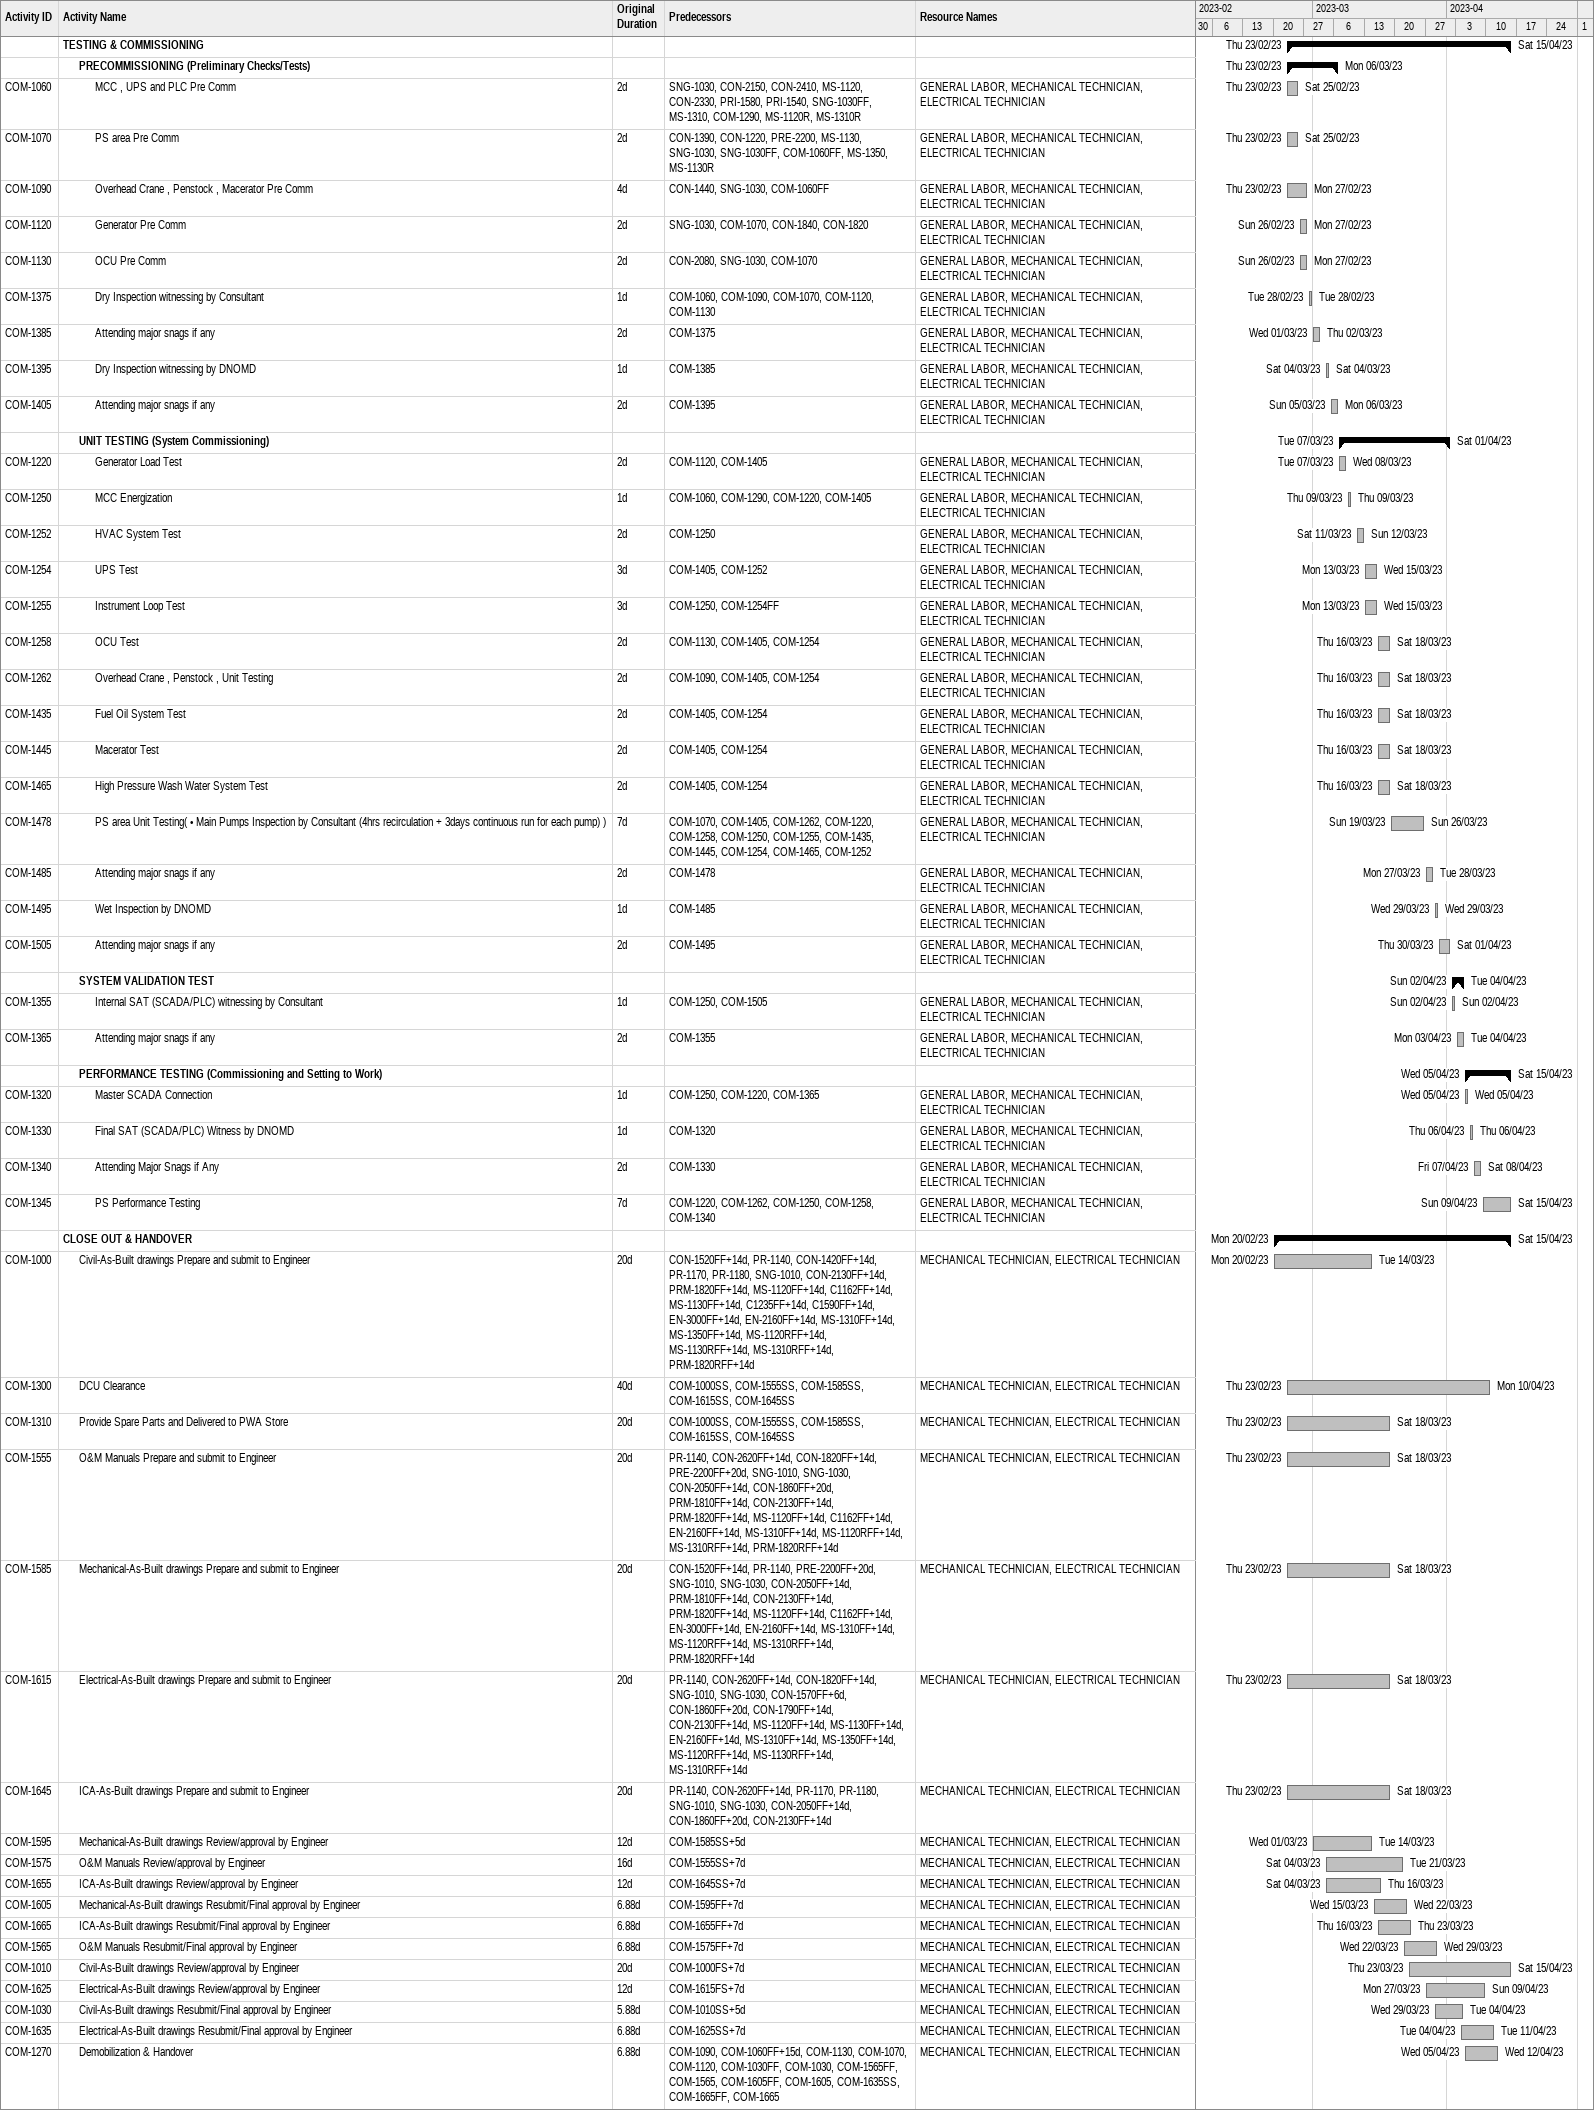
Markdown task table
| ID | Level | Task | Original duration | Start | Finish | Predecessors | Resources |
|---|---|---|---|---|---|---|---|
|  | 1 | **TESTING & COMMISSIONING** |  | 2023-02-23 | 2023-04-15 |  |  |
|  | 2 | **PRECOMMISSIONING (Preliminary Checks/Tests)** |  | 2023-02-23 | 2023-03-06 |  |  |
| COM-1060 | 3 | MCC , UPS and PLC Pre Comm | 2d | 2023-02-23 | 2023-02-25 | SNG-1030, CON-2150, CON-2410, MS-1120, CON-2330, PRI-1580, PRI-1540, SNG-1030FF, MS-1310, COM-1290, MS-1120R, MS-1310R | GENERAL LABOR, MECHANICAL TECHNICIAN, ELECTRICAL TECHNICIAN |
| COM-1070 | 3 | PS area Pre Comm | 2d | 2023-02-23 | 2023-02-25 | CON-1390, CON-1220, PRE-2200, MS-1130, SNG-1030, SNG-1030FF, COM-1060FF, MS-1350, MS-1130R | GENERAL LABOR, MECHANICAL TECHNICIAN, ELECTRICAL TECHNICIAN |
| COM-1090 | 3 | Overhead Crane , Penstock , Macerator Pre Comm | 4d | 2023-02-23 | 2023-02-27 | CON-1440, SNG-1030, COM-1060FF | GENERAL LABOR, MECHANICAL TECHNICIAN, ELECTRICAL TECHNICIAN |
| COM-1120 | 3 | Generator Pre Comm | 2d | 2023-02-26 | 2023-02-27 | SNG-1030, COM-1070, CON-1840, CON-1820 | GENERAL LABOR, MECHANICAL TECHNICIAN, ELECTRICAL TECHNICIAN |
| COM-1130 | 3 | OCU Pre Comm | 2d | 2023-02-26 | 2023-02-27 | CON-2080, SNG-1030, COM-1070 | GENERAL LABOR, MECHANICAL TECHNICIAN, ELECTRICAL TECHNICIAN |
| COM-1375 | 3 | Dry Inspection witnessing by Consultant | 1d | 2023-02-28 | 2023-02-28 | COM-1060, COM-1090, COM-1070, COM-1120, COM-1130 | GENERAL LABOR, MECHANICAL TECHNICIAN, ELECTRICAL TECHNICIAN |
| COM-1385 | 3 | Attending major snags if any | 2d | 2023-03-01 | 2023-03-02 | COM-1375 | GENERAL LABOR, MECHANICAL TECHNICIAN, ELECTRICAL TECHNICIAN |
| COM-1395 | 3 | Dry Inspection witnessing by DNOMD | 1d | 2023-03-04 | 2023-03-04 | COM-1385 | GENERAL LABOR, MECHANICAL TECHNICIAN, ELECTRICAL TECHNICIAN |
| COM-1405 | 3 | Attending major snags if any | 2d | 2023-03-05 | 2023-03-06 | COM-1395 | GENERAL LABOR, MECHANICAL TECHNICIAN, ELECTRICAL TECHNICIAN |
|  | 2 | **UNIT TESTING (System Commissioning)** |  | 2023-03-07 | 2023-04-01 |  |  |
| COM-1220 | 3 | Generator Load Test | 2d | 2023-03-07 | 2023-03-08 | COM-1120, COM-1405 | GENERAL LABOR, MECHANICAL TECHNICIAN, ELECTRICAL TECHNICIAN |
| COM-1250 | 3 | MCC Energization | 1d | 2023-03-09 | 2023-03-09 | COM-1060, COM-1290, COM-1220, COM-1405 | GENERAL LABOR, MECHANICAL TECHNICIAN, ELECTRICAL TECHNICIAN |
| COM-1252 | 3 | HVAC System Test | 2d | 2023-03-11 | 2023-03-12 | COM-1250 | GENERAL LABOR, MECHANICAL TECHNICIAN, ELECTRICAL TECHNICIAN |
| COM-1254 | 3 | UPS Test | 3d | 2023-03-13 | 2023-03-15 | COM-1405, COM-1252 | GENERAL LABOR, MECHANICAL TECHNICIAN, ELECTRICAL TECHNICIAN |
| COM-1255 | 3 | Instrument Loop Test | 3d | 2023-03-13 | 2023-03-15 | COM-1250, COM-1254FF | GENERAL LABOR, MECHANICAL TECHNICIAN, ELECTRICAL TECHNICIAN |
| COM-1258 | 3 | OCU Test | 2d | 2023-03-16 | 2023-03-18 | COM-1130, COM-1405, COM-1254 | GENERAL LABOR, MECHANICAL TECHNICIAN, ELECTRICAL TECHNICIAN |
| COM-1262 | 3 | Overhead Crane , Penstock , Unit Testing | 2d | 2023-03-16 | 2023-03-18 | COM-1090, COM-1405, COM-1254 | GENERAL LABOR, MECHANICAL TECHNICIAN, ELECTRICAL TECHNICIAN |
| COM-1435 | 3 | Fuel Oil System Test | 2d | 2023-03-16 | 2023-03-18 | COM-1405, COM-1254 | GENERAL LABOR, MECHANICAL TECHNICIAN, ELECTRICAL TECHNICIAN |
| COM-1445 | 3 | Macerator Test | 2d | 2023-03-16 | 2023-03-18 | COM-1405, COM-1254 | GENERAL LABOR, MECHANICAL TECHNICIAN, ELECTRICAL TECHNICIAN |
| COM-1465 | 3 | High Pressure Wash Water System Test | 2d | 2023-03-16 | 2023-03-18 | COM-1405, COM-1254 | GENERAL LABOR, MECHANICAL TECHNICIAN, ELECTRICAL TECHNICIAN |
| COM-1478 | 3 | PS area Unit Testing( • Main Pumps Inspection by Consultant (4hrs recirculation + 3days continuous run for each pump) ) | 7d | 2023-03-19 | 2023-03-26 | COM-1070, COM-1405, COM-1262, COM-1220, COM-1258, COM-1250, COM-1255, COM-1435, COM-1445, COM-1254, COM-1465, COM-1252 | GENERAL LABOR, MECHANICAL TECHNICIAN, ELECTRICAL TECHNICIAN |
| COM-1485 | 3 | Attending major snags if any | 2d | 2023-03-27 | 2023-03-28 | COM-1478 | GENERAL LABOR, MECHANICAL TECHNICIAN, ELECTRICAL TECHNICIAN |
| COM-1495 | 3 | Wet Inspection by DNOMD | 1d | 2023-03-29 | 2023-03-29 | COM-1485 | GENERAL LABOR, MECHANICAL TECHNICIAN, ELECTRICAL TECHNICIAN |
| COM-1505 | 3 | Attending major snags if any | 2d | 2023-03-30 | 2023-04-01 | COM-1495 | GENERAL LABOR, MECHANICAL TECHNICIAN, ELECTRICAL TECHNICIAN |
|  | 2 | **SYSTEM VALIDATION TEST** |  | 2023-04-02 | 2023-04-04 |  |  |
| COM-1355 | 3 | Internal SAT (SCADA/PLC) witnessing by Consultant | 1d | 2023-04-02 | 2023-04-02 | COM-1250, COM-1505 | GENERAL LABOR, MECHANICAL TECHNICIAN, ELECTRICAL TECHNICIAN |
| COM-1365 | 3 | Attending major snags if any | 2d | 2023-04-03 | 2023-04-04 | COM-1355 | GENERAL LABOR, MECHANICAL TECHNICIAN, ELECTRICAL TECHNICIAN |
|  | 2 | **PERFORMANCE TESTING (Commissioning and Setting to Work)** |  | 2023-04-05 | 2023-04-15 |  |  |
| COM-1320 | 3 | Master SCADA Connection | 1d | 2023-04-05 | 2023-04-05 | COM-1250, COM-1220, COM-1365 | GENERAL LABOR, MECHANICAL TECHNICIAN, ELECTRICAL TECHNICIAN |
| COM-1330 | 3 | Final SAT (SCADA/PLC) Witness by DNOMD | 1d | 2023-04-06 | 2023-04-06 | COM-1320 | GENERAL LABOR, MECHANICAL TECHNICIAN, ELECTRICAL TECHNICIAN |
| COM-1340 | 3 | Attending Major Snags if Any | 2d | 2023-04-07 | 2023-04-08 | COM-1330 | GENERAL LABOR, MECHANICAL TECHNICIAN, ELECTRICAL TECHNICIAN |
| COM-1345 | 3 | PS Performance Testing | 7d | 2023-04-09 | 2023-04-15 | COM-1220, COM-1262, COM-1250, COM-1258, COM-1340 | GENERAL LABOR, MECHANICAL TECHNICIAN, ELECTRICAL TECHNICIAN |
|  | 1 | **CLOSE OUT & HANDOVER** |  | 2023-02-20 | 2023-04-15 |  |  |
| COM-1000 | 2 | Civil-As-Built drawings Prepare and submit to Engineer | 20d | 2023-02-20 | 2023-03-14 | CON-1520FF+14d, PR-1140, CON-1420FF+14d, PR-1170, PR-1180, SNG-1010, CON-2130FF+14d, PRM-1820FF+14d, MS-1120FF+14d, C1162FF+14d, MS-1130FF+14d, C1235FF+14d, C1590FF+14d, EN-3000FF+14d, EN-2160FF+14d, MS-1310FF+14d, MS-1350FF+14d, MS-1120RFF+14d, MS-1130RFF+14d, MS-1310RFF+14d, PRM-1820RFF+14d | MECHANICAL TECHNICIAN, ELECTRICAL TECHNICIAN |
| COM-1300 | 2 | DCU Clearance | 40d | 2023-02-23 | 2023-04-10 | COM-1000SS, COM-1555SS, COM-1585SS, COM-1615SS, COM-1645SS | MECHANICAL TECHNICIAN, ELECTRICAL TECHNICIAN |
| COM-1310 | 2 | Provide Spare Parts and Delivered to PWA Store | 20d | 2023-02-23 | 2023-03-18 | COM-1000SS, COM-1555SS, COM-1585SS, COM-1615SS, COM-1645SS | MECHANICAL TECHNICIAN, ELECTRICAL TECHNICIAN |
| COM-1555 | 2 | O&M Manuals Prepare and submit to Engineer | 20d | 2023-02-23 | 2023-03-18 | PR-1140, CON-2620FF+14d, CON-1820FF+14d, PRE-2200FF+20d, SNG-1010, SNG-1030, CON-2050FF+14d, CON-1860FF+20d, PRM-1810FF+14d, CON-2130FF+14d, PRM-1820FF+14d, MS-1120FF+14d, C1162FF+14d, EN-2160FF+14d, MS-1310FF+14d, MS-1120RFF+14d, MS-1310RFF+14d, PRM-1820RFF+14d | MECHANICAL TECHNICIAN, ELECTRICAL TECHNICIAN |
| COM-1585 | 2 | Mechanical-As-Built drawings Prepare and submit to Engineer | 20d | 2023-02-23 | 2023-03-18 | CON-1520FF+14d, PR-1140, PRE-2200FF+20d, SNG-1010, SNG-1030, CON-2050FF+14d, PRM-1810FF+14d, CON-2130FF+14d, PRM-1820FF+14d, MS-1120FF+14d, C1162FF+14d, EN-3000FF+14d, EN-2160FF+14d, MS-1310FF+14d, MS-1120RFF+14d, MS-1310RFF+14d, PRM-1820RFF+14d | MECHANICAL TECHNICIAN, ELECTRICAL TECHNICIAN |
| COM-1615 | 2 | Electrical-As-Built drawings Prepare and submit to Engineer | 20d | 2023-02-23 | 2023-03-18 | PR-1140, CON-2620FF+14d, CON-1820FF+14d, SNG-1010, SNG-1030, CON-1570FF+6d, CON-1860FF+20d, CON-1790FF+14d, CON-2130FF+14d, MS-1120FF+14d, MS-1130FF+14d, EN-2160FF+14d, MS-1310FF+14d, MS-1350FF+14d, MS-1120RFF+14d, MS-1130RFF+14d, MS-1310RFF+14d | MECHANICAL TECHNICIAN, ELECTRICAL TECHNICIAN |
| COM-1645 | 2 | ICA-As-Built drawings Prepare and submit to Engineer | 20d | 2023-02-23 | 2023-03-18 | PR-1140, CON-2620FF+14d, PR-1170, PR-1180, SNG-1010, SNG-1030, CON-2050FF+14d, CON-1860FF+20d, CON-2130FF+14d | MECHANICAL TECHNICIAN, ELECTRICAL TECHNICIAN |
| COM-1595 | 2 | Mechanical-As-Built drawings Review/approval by Engineer | 12d | 2023-03-01 | 2023-03-14 | COM-1585SS+5d | MECHANICAL TECHNICIAN, ELECTRICAL TECHNICIAN |
| COM-1575 | 2 | O&M Manuals Review/approval by Engineer | 16d | 2023-03-04 | 2023-03-21 | COM-1555SS+7d | MECHANICAL TECHNICIAN, ELECTRICAL TECHNICIAN |
| COM-1655 | 2 | ICA-As-Built drawings Review/approval by Engineer | 12d | 2023-03-04 | 2023-03-16 | COM-1645SS+7d | MECHANICAL TECHNICIAN, ELECTRICAL TECHNICIAN |
| COM-1605 | 2 | Mechanical-As-Built drawings Resubmit/Final approval by Engineer | 6.88d | 2023-03-15 | 2023-03-22 | COM-1595FF+7d | MECHANICAL TECHNICIAN, ELECTRICAL TECHNICIAN |
| COM-1665 | 2 | ICA-As-Built drawings Resubmit/Final approval by Engineer | 6.88d | 2023-03-16 | 2023-03-23 | COM-1655FF+7d | MECHANICAL TECHNICIAN, ELECTRICAL TECHNICIAN |
| COM-1565 | 2 | O&M Manuals Resubmit/Final approval by Engineer | 6.88d | 2023-03-22 | 2023-03-29 | COM-1575FF+7d | MECHANICAL TECHNICIAN, ELECTRICAL TECHNICIAN |
| COM-1010 | 2 | Civil-As-Built drawings Review/approval by Engineer | 20d | 2023-03-23 | 2023-04-15 | COM-1000FS+7d | MECHANICAL TECHNICIAN, ELECTRICAL TECHNICIAN |
| COM-1625 | 2 | Electrical-As-Built drawings Review/approval by Engineer | 12d | 2023-03-27 | 2023-04-09 | COM-1615FS+7d | MECHANICAL TECHNICIAN, ELECTRICAL TECHNICIAN |
| COM-1030 | 2 | Civil-As-Built drawings Resubmit/Final approval by Engineer | 5.88d | 2023-03-29 | 2023-04-04 | COM-1010SS+5d | MECHANICAL TECHNICIAN, ELECTRICAL TECHNICIAN |
| COM-1635 | 2 | Electrical-As-Built drawings Resubmit/Final approval by Engineer | 6.88d | 2023-04-04 | 2023-04-11 | COM-1625SS+7d | MECHANICAL TECHNICIAN, ELECTRICAL TECHNICIAN |
| COM-1270 | 2 | Demobilization & Handover | 6.88d | 2023-04-05 | 2023-04-12 | COM-1090, COM-1060FF+15d, COM-1130, COM-1070, COM-1120, COM-1030FF, COM-1030, COM-1565FF, COM-1565, COM-1605FF, COM-1605, COM-1635SS, COM-1665FF, COM-1665 | MECHANICAL TECHNICIAN, ELECTRICAL TECHNICIAN |
